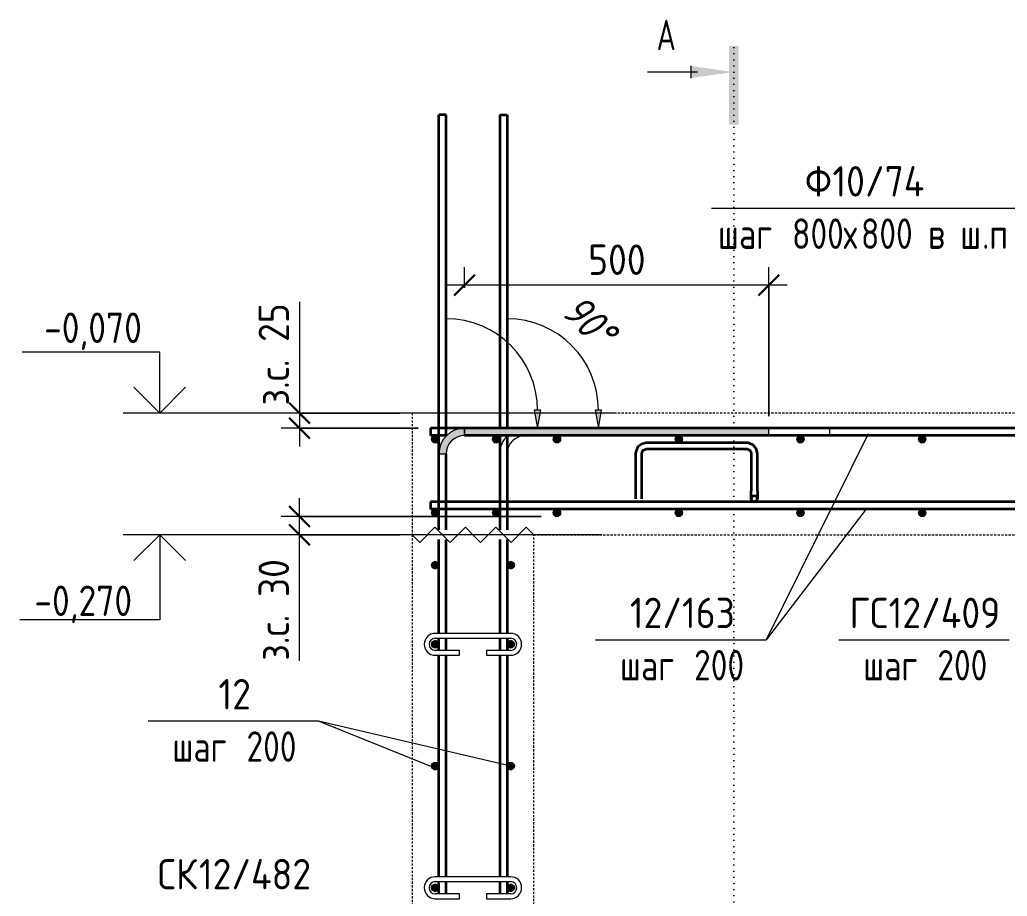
# Model space of a CAD drawing. Header units: millimetres. Extents: x -35194 to -15704, y -2621 to 78616.
# Drawn here: x -21576 to -19954, y -864 to 576 of the extents above; entities that cross this region are included whole.
import ezdxf

# ---------------------------------------------------------------- set-up
doc = ezdxf.new("R2010")
doc.units = ezdxf.units.MM
doc.linetypes.add('01 Штриховая _4 мм_', pattern=[6, 3.5, -2.5])
doc.linetypes.add('04 Пунктир 10мм', pattern=[10, 0, -10])
for name, color, linetype, lineweight in [('AA_Dim', 7, 'Continuous', 9), ('AA_Dim-20', 7, 'Continuous', 9), ('AA_Oformlenie', 7, 'Continuous', 9), ('AA_Razrez', 7, 'Continuous', 9), ('AA_Vinoska', 7, 'Continuous', 9), ('AA_Visotnaya otmetka', 7, 'Continuous', 9), ('KR_Armatura', 7, 'Continuous', 20), ('KR_Armatura_Tonkie', 7, 'Continuous', 20)]:
    doc.layers.add(name, color=color, linetype=linetype, lineweight=lineweight)
doc.layers.add('AF_Perekritie_Опалубка', color=7, linetype='Continuous', lineweight=60, true_color=0x006a35)
doc.layers.add('AF_Stena_Опалубка', color=7, linetype='Continuous', lineweight=20, true_color=0x0063c6)
doc.styles.add('ISOCPEUR', font='isocpeur.TTF', dxfattribs={"width": 0.7, "height": 50})
doc.styles.add('ISOCPEUR_1', font='isocpeur.TTF', dxfattribs={"width": 0.9, "height": 50})
doc.styles.add('ISOCPEUR_2', font='isocpeur.TTF', dxfattribs={"width": 0.8, "height": 50})
doc.styles.add('ISOCPEUR_4', font='isocpeur.TTF', dxfattribs={"width": 0.85, "height": 50})
doc.styles.add('ISOCPEUR_I', font='isocpeui.ttf', dxfattribs={"width": 0.85, "height": 50})
doc.dimstyles.new('00_Точн_3_знака__прозр_', dxfattribs={"dimscale": 304.8, "dimtxt": 50.137748, "dimasz": 0.111549, "dimexe": 0.098425, "dimexo": 0.065617, "dimgap": 0.006562, "dimtad": 1, "dimdec": 3, "dimrnd": 0.001, "dimdsep": 46, "dimtxsty": 'ISOCPEUR_1', "dimblk1": 'OBLIQUE', "dimblk2": 'OBLIQUE', "dimsah": 1, "dimcen": 0.09, "dimdle": 0.098425, "dimazin": 0, "dimtfac": 1, "dimtdec": 4, "dimtix": 1, "dimtmove": 0, "dimatfit": 3, "dimfxl": 1, "dimtvp": 1, "dimtolj": 1, "dimtzin": 0, "dimlwd": 18, "dimlwe": 18, "dimarcsym": 2})
doc.dimstyles.new('00_Точн_3_знака__прозр__1', dxfattribs={"dimscale": 304.8, "dimtxt": 50.137748, "dimasz": 0.111549, "dimexe": 0.098425, "dimexo": 0.065617, "dimgap": 0.006562, "dimtad": 1, "dimdec": 3, "dimrnd": 0.001, "dimdsep": 46, "dimtxsty": 'ISOCPEUR_1', "dimblk1": 'OBLIQUE', "dimblk2": 'OBLIQUE', "dimsah": 1, "dimcen": 0.09, "dimdle": 0.098425, "dimazin": 0, "dimtfac": 1, "dimtdec": 4, "dimtix": 1, "dimtmove": 1, "dimatfit": 3, "dimfxl": 1, "dimtvp": 1, "dimtolj": 1, "dimtzin": 0, "dimlwd": 18, "dimlwe": 18, "dimarcsym": 2})

# ---------------------------------------------------------------- blocks, each defined once
blk = doc.blocks.new('261_Лягушка _НесАрм_РабПлоск_ - 10 А240-3858673-Б-Б Арм')
at = {"layer": 'KR_Armatura', "lineweight": 35}
for start, end in [(90, 270), (270, 90)]:
    blk.add_arc((-76662.8, -211), 5, start, end, dxfattribs=at)
at = {"layer": 'KR_Armatura_Tonkie', "lineweight": 35}
for p, q in [((-76675.3, -119), (-76840.3, -119)), ((-76840.3, -129), (-76675.3, -129)), ((-76857.8, -136.5), (-76857.8, -198.5)), ((-76847.8, -198.5), (-76847.8, -136.5)), ((-76667.8, -136.5), (-76667.8, -198.5)), ((-76657.8, -198.5), (-76657.8, -136.5))]:
    blk.add_line(p, q, dxfattribs=at)
at = {"layer": 'KR_Armatura_Tonkie', "lineweight": 35, "flags": 128}
for points in [[(-76840.3, -119), (-76848.4, -120.9), (-76854.6, -126.3), (-76857.7, -134), (-76857.8, -136.5)], [(-76847.8, -136.5), (-76846, -131.5), (-76841.2, -129.1), (-76840.3, -129)], [(-76657.8, -136.5), (-76659.8, -128.5), (-76665.2, -122.3), (-76672.8, -119.2), (-76675.3, -119)], [(-76675.3, -129), (-76670.4, -130.9), (-76667.9, -135.6), (-76667.8, -136.5)], [(-76857.8, -198.5), (-76857.8, -205.2), (-76857.8, -209.8), (-76857.8, -211)], [(-76847.8, -211), (-76847.8, -209.1), (-76847.8, -203.9), (-76847.8, -198.5)], [(-76667.8, -211), (-76667.8, -209.1), (-76667.8, -203.9), (-76667.8, -198.5)], [(-76657.8, -198.5), (-76657.8, -205.2), (-76657.8, -209.8), (-76657.8, -211)], [(-76662.8, -216), (-76666.7, -214.1), (-76667.8, -211)], [(-76657.8, -211), (-76659.7, -214.9), (-76662.8, -216)]]:
    blk.add_lwpolyline(points, dxfattribs=at)
blk = doc.blocks.new('079_Обозначение загиба стержня _ЭлУзла_ - Сплошные линии-3773023-Б-Б Арм')
at = {"layer": 'AA_Oformlenie'}
blk.add_hatch(color=256, dxfattribs=at).paths.add_polyline_path([(-77719, -95), (-77713.7, -65), (-77724.3, -65)])
for p, q in [((-77713.7, -65), (-77724.3, -65)), ((-77724.3, -65), (-77719, -95)), ((-77719, -95), (-77713.7, -65)), ((-77339, -95), (-77839, -95)), ((-77339, -107), (-77339, -95)), ((-77839, -107), (-77339, -107))]:
    blk.add_line(p, q, dxfattribs=at)
for centre, radius, start, end in [((-77869, -65), 150, 0.0049, 90), ((-77839, -137), 42, 134.2549, 180), ((-77839, -137), 30, 90, 180)]:
    blk.add_arc(centre, radius, start, end, dxfattribs=at)
blk = doc.blocks.new('079_Обозначение загиба стержня _ЭлУзла_ - Сплошные линии-3773018-Б-Б Арм')
at = {"layer": 'AA_Oformlenie'}
for points in [[(-77819, -95), (-77813.7, -65), (-77824.3, -65)], [(-77981, -137), (-77969, -137), (-77968, -129.2), (-77965, -122), (-77960.2, -115.8), (-77954, -111), (-77946.8, -108), (-77939, -107), (-77939, -95), (-77949.9, -96.4), (-77960, -100.6), (-77968.7, -107.3), (-77975.4, -116), (-77979.6, -126.1)], [(-77939, -107), (-77439, -107), (-77439, -95), (-77939, -95)]]:
    blk.add_hatch(color=256, dxfattribs=at).paths.add_polyline_path(points)
for p, q in [((-77813.7, -65), (-77824.3, -65)), ((-77824.3, -65), (-77819, -95)), ((-77819, -95), (-77813.7, -65)), ((-77939, -107), (-77939, -95)), ((-77439, -95), (-77939, -95)), ((-77439, -95), (-77939, -95)), ((-77939, -95), (-77939, -107)), ((-77439, -107), (-77439, -95)), ((-77439, -107), (-77439, -95)), ((-77939, -107), (-77439, -107)), ((-77939, -107), (-77439, -107)), ((-77981, -137), (-77969, -137))]:
    blk.add_line(p, q, dxfattribs=at)
for centre, radius, start, end in [((-77969, -65), 150, 0.0049, 90), ((-77939, -137), 42, 90, 180), ((-77939, -137), 42, 90, 180), ((-77939, -137), 30, 90, 180), ((-77939, -137), 30, 90, 180)]:
    blk.add_arc(centre, radius, start, end, dxfattribs=at)
blk = doc.blocks.new('079_Шпилька _ЭлУзла_ - d8 А240-3872181-Б-Б Арм')
at = {"layer": 'AA_Oformlenie'}
for p, q in [((-77863, -832), (-77987, -832)), ((-77987, -840), (-77863, -840)), ((-77947, -860), (-77987, -860)), ((-77987, -868), (-77947, -868)), ((-77947, -868), (-77947, -860)), ((-77863, -860), (-77903, -860)), ((-77903, -860), (-77903, -868)), ((-77903, -868), (-77863, -868))]:
    blk.add_line(p, q, dxfattribs=at)
for centre, radius, start, end in [((-77987, -850), 18, 90, 270), ((-77987, -850), 10, 90, 270), ((-77863, -850), 18, 270, 90), ((-77863, -850), 10, 270, 90)]:
    blk.add_arc(centre, radius, start, end, dxfattribs=at)
blk = doc.blocks.new('Последовательность узлов - 3мм масшт20 маскировка-904226-Б-Б Арм')
at = {"layer": 'AA_Oformlenie'}
for p, q in [((-76522.5, -282.5), (-76497.5, -257.5)), ((-76485, -270), (-76497.5, -257.5)), ((-76472.5, -282.5), (-76447.5, -257.5)), ((-76435, -270), (-76447.5, -257.5)), ((-76422.5, -282.5), (-76397.5, -257.5)), ((-76385, -270), (-76397.5, -257.5)), ((-76372.5, -282.5), (-76347.5, -257.5)), ((-76335, -270), (-76347.5, -257.5)), ((-76535, -270), (-76522.5, -282.5)), ((-76485, -270), (-76472.5, -282.5)), ((-76435, -270), (-76422.5, -282.5)), ((-76385, -270), (-76372.5, -282.5))]:
    blk.add_line(p, q, dxfattribs=at)
blk = doc.blocks.new('Разрез - Номер узла_ спереди-394134-Б-Б Арм')
at = {"layer": 'AA_Razrez'}
for points in [[(-77488.3, 403.8), (-77504.2, 403.8), (-77504.2, 532.9), (-77488.3, 532.9)], [(-77567, 480.5), (-77567, 500.3), (-77496.4, 490.4)]]:
    blk.add_hatch(color=256, dxfattribs=at).paths.add_polyline_path(points)
for p, q in [((-77556.4, 490.4), (-77638.3, 490.4)), ((-77567, 500.3), (-77567, 480.5))]:
    blk.add_line(p, q, dxfattribs=at)
blk = doc.blocks.new('Высотные отметки - Стрелка вниз высокая-400290-Б-Б Арм')
at = {"layer": 'AA_Vinoska'}
for p, q in [((-78379.5, -2000), (-78499.5, -2000)), ((-78439.5, -2000), (-78481.9, -2042.4)), ((-78439.5, -2000), (-78439.5, -2140)), ((-78439.5, -2000), (-78397.1, -2042.4)), ((-78439.5, -2140), (-78669.5, -2140))]:
    blk.add_line(p, q, dxfattribs=at)
blk = doc.blocks.new('Высотные отметки - Стрелка вверх-400292-Б-Б Арм')
at = {"layer": 'AA_Vinoska'}
for p, q in [((-78439.5, -1600), (-78665.5, -1600)), ((-78439.5, -1700), (-78439.5, -1600)), ((-78439.5, -1700), (-78481.9, -1657.6)), ((-78439.5, -1700), (-78397.1, -1657.6)), ((-78379.5, -1700), (-78499.5, -1700))]:
    blk.add_line(p, q, dxfattribs=at)
blk = doc.blocks.new('DIMBLOCK101-Б-Б Арм')
at = {"layer": 'AA_Dim-20', "color": 30, "lineweight": 18, "true_color": 0xff8000, "transparency": 16777216}
for p, q in [((-21116.5, -300), (-21116.5, -210)), ((-20719.4, -240), (-21146.5, -240)), ((-21116.5, -240), (-20719.4, -240)), ((-21116.5, -286.6), (-21116.5, -255)), ((-20951.4, -270), (-21146.5, -270)), ((-21116.5, -270), (-20951.4, -270)), ((-21116.5, -476.9), (-21116.5, -286.6))]:
    blk.add_line(p, q, dxfattribs=at)
at = {"layer": 'AA_Dim-20', "color": 30, "lineweight": 30, "true_color": 0xff8000, "transparency": 16777216}
for p, q in [((-21116.5, -240), (-21133.5, -223)), ((-21116.5, -240), (-21099.5, -257)), ((-21116.5, -270), (-21133.5, -253)), ((-21116.5, -270), (-21099.5, -287))]:
    blk.add_line(p, q, dxfattribs=at)
at = {"layer": 'AA_Dim-20', "color": 0, "lineweight": 18, "transparency": 16777216, "insert": (-21183.6, -476.9), "char_height": 50, "width": 204.335, "attachment_point": 1, "rotation": 90, "line_spacing_factor": 1.135194, "style": 'ISOCPEUR_1'}
blk.add_mtext('з.с. 30', dxfattribs=at)
blk = doc.blocks.new('_Oblique')
at = {"color": 0, "linetype": 'ByBlock', "lineweight": -2}
blk.add_line((-0.5, -0.5), (0.5, 0.5), dxfattribs=at)
blk = doc.blocks.new('DIMBLOCK103-Б-Б Арм')
at = {"layer": 'AA_Dim-20', "color": 30, "lineweight": 18, "true_color": 0xff8000, "transparency": 16777216}
for p, q in [((-20845.4, 135.8), (-20845.4, 169.9)), ((-20345.4, -75), (-20345.4, 169.9)), ((-20315.4, 139.9), (-20875.4, 139.9)), ((-20845.4, 139.9), (-20845.4, 135.8)), ((-20345.4, 139.9), (-20345.4, -75))]:
    blk.add_line(p, q, dxfattribs=at)
at = {"layer": 'AA_Dim-20', "color": 30, "lineweight": 30, "true_color": 0xff8000, "transparency": 16777216}
for p, q in [((-20845.4, 139.9), (-20828.4, 156.9)), ((-20345.4, 139.9), (-20328.4, 156.9)), ((-20845.4, 139.9), (-20862.4, 122.9)), ((-20345.4, 139.9), (-20362.4, 122.9))]:
    blk.add_line(p, q, dxfattribs=at)
at = {"layer": 'AA_Dim-20', "color": 0, "lineweight": 18, "transparency": 16777216, "insert": (-20642.2, 207), "char_height": 50, "width": 112.384, "attachment_point": 1, "line_spacing_factor": 1.135194, "style": 'ISOCPEUR_1'}
blk.add_mtext('500', dxfattribs=at)
blk = doc.blocks.new('042_М_Арматуры - Диам длина поз _ Комментарий-2260297-Б-Б Арм')
at = {"layer": 'AA_Vinoska'}
blk.add_line((-78458.8, -576), (-78178.8, -576), dxfattribs=at)
blk = doc.blocks.new('042_М_Арматуры - Диам длина поз _ Шаг-2260295-Б-Б Арм')
at = {"layer": 'AA_Vinoska'}
blk.add_line((-78458.8, -871.7), (-78178.8, -871.7), dxfattribs=at)
blk = doc.blocks.new('DIMBLOCK106-Б-Б Арм')
at = {"layer": 'AA_Dim-20', "color": 30, "lineweight": 18, "true_color": 0xff8000, "transparency": 16777216}
for p, q in [((-21116.5, 112.7), (-21116.5, -77.5)), ((-21116.5, -40), (-21116.5, -125)), ((-20951.4, -70), (-21146.5, -70)), ((-21116.5, -70), (-20951.4, -70)), ((-21116.5, -77.5), (-21116.5, -82.5)), ((-20921.4, -95), (-21146.5, -95)), ((-21116.5, -95), (-20921.4, -95))]:
    blk.add_line(p, q, dxfattribs=at)
at = {"layer": 'AA_Dim-20', "color": 30, "lineweight": 30, "true_color": 0xff8000, "transparency": 16777216}
for p, q in [((-21116.5, -70), (-21133.5, -53)), ((-21116.5, -95), (-21133.5, -78)), ((-21116.5, -70), (-21099.5, -87)), ((-21116.5, -95), (-21099.5, -112))]:
    blk.add_line(p, q, dxfattribs=at)
at = {"layer": 'AA_Dim-20', "color": 0, "lineweight": 18, "transparency": 16777216, "insert": (-21183.6, -57.5), "char_height": 50, "width": 204.335, "attachment_point": 1, "rotation": 90, "line_spacing_factor": 1.135194, "style": 'ISOCPEUR_1'}
blk.add_mtext('з.с. 25', dxfattribs=at)
blk = doc.blocks.new('042_М_Арматуры - Диам длина поз _ Комментарий полка 25-3827468-Б-Б Арм')
at = {"layer": 'AA_Vinoska'}
blk.add_line((-77532.9, 266.7), (-77032.9, 266.7), dxfattribs=at)

msp = doc.modelspace()

# ---------------------------------------------------------------- hatches: boundary and pattern name
at = {"layer": 'KR_Armatura'}
h = msp.add_hatch(color=256, dxfattribs=at)
edge = h.paths.add_edge_path()
edge.add_arc((-20893.385, -113), 6, 0, 360)
for points in [[(-20896.385, -118.1962), (-20890.385, -118.1962), (-20887.385, -113), (-20890.385, -107.8038), (-20896.385, -107.8038), (-20899.385, -113)], [(-20796.385, -118.1962), (-20790.385, -118.1962), (-20787.385, -113), (-20790.385, -107.8038), (-20796.385, -107.8038), (-20799.385, -113)], [(-20696.3727, -118.1962), (-20690.3727, -118.1962), (-20687.3727, -113), (-20690.3727, -107.8038), (-20696.3727, -107.8038), (-20699.3727, -113)], [(-20496.3727, -118.1962), (-20490.3727, -118.1962), (-20487.3727, -113), (-20490.3727, -107.8038), (-20496.3727, -107.8038), (-20499.3727, -113)], [(-20296.3727, -118.1962), (-20290.3727, -118.1962), (-20287.3727, -113), (-20290.3727, -107.8038), (-20296.3727, -107.8038), (-20299.3727, -113)], [(-20096.3727, -118.1962), (-20090.3727, -118.1962), (-20087.3727, -113), (-20090.3727, -107.8038), (-20096.3727, -107.8038), (-20099.3727, -113)], [(-20896.385, -239.1962), (-20890.385, -239.1962), (-20887.385, -234), (-20890.385, -228.8038), (-20896.385, -228.8038), (-20899.385, -234)], [(-20796.385, -239.1962), (-20790.385, -239.1962), (-20787.385, -234), (-20790.385, -228.8038), (-20796.385, -228.8038), (-20799.385, -234)], [(-20696.3727, -239.1962), (-20690.3727, -239.1962), (-20687.3727, -234), (-20690.3727, -228.8038), (-20696.3727, -228.8038), (-20699.3727, -234)], [(-20496.3727, -239.1962), (-20490.3727, -239.1962), (-20487.3727, -234), (-20490.3727, -228.8038), (-20496.3727, -228.8038), (-20499.3727, -234)], [(-20296.3727, -239.1962), (-20290.3727, -239.1962), (-20287.3727, -234), (-20290.3727, -228.8038), (-20296.3727, -228.8038), (-20299.3727, -234)], [(-20096.3727, -239.1962), (-20090.3727, -239.1962), (-20087.3727, -234), (-20090.3727, -228.8038), (-20096.3727, -228.8038), (-20099.3727, -234)]]:
    msp.add_hatch(color=256, dxfattribs=at).paths.add_polyline_path(points)
h = msp.add_hatch(color=256, dxfattribs=at)
edge = h.paths.add_edge_path()
edge.add_arc((-20793.385, -113), 6, 0, 360)
h = msp.add_hatch(color=256, dxfattribs=at)
edge = h.paths.add_edge_path()
edge.add_arc((-20693.3727, -113), 6, 0, 360)
h = msp.add_hatch(color=256, dxfattribs=at)
edge = h.paths.add_edge_path()
edge.add_arc((-20493.3727, -113), 6, 0, 360)
h = msp.add_hatch(color=256, dxfattribs=at)
edge = h.paths.add_edge_path()
edge.add_arc((-20293.3727, -113), 6, 0, 360)
h = msp.add_hatch(color=256, dxfattribs=at)
edge = h.paths.add_edge_path()
edge.add_arc((-20093.3727, -113), 6, 0, 360)
h = msp.add_hatch(color=256, dxfattribs=at)
edge = h.paths.add_edge_path()
edge.add_arc((-20893.385, -234), 6, 0, 360)
h = msp.add_hatch(color=256, dxfattribs=at)
edge = h.paths.add_edge_path()
edge.add_arc((-20793.385, -234), 6, 0, 360)
h = msp.add_hatch(color=256, dxfattribs=at)
edge = h.paths.add_edge_path()
edge.add_arc((-20693.3727, -234), 6, 0, 360)
h = msp.add_hatch(color=256, dxfattribs=at)
edge = h.paths.add_edge_path()
edge.add_arc((-20493.3727, -234), 6, 0, 360)
h = msp.add_hatch(color=256, dxfattribs=at)
edge = h.paths.add_edge_path()
edge.add_arc((-20293.3727, -234), 6, 0, 360)
h = msp.add_hatch(color=256, dxfattribs=at)
edge = h.paths.add_edge_path()
edge.add_arc((-20093.3727, -234), 6, 0, 360)
at = {"layer": 'KR_Armatura', "lineweight": 9}
h = msp.add_hatch(color=256, dxfattribs=at)
edge = h.paths.add_edge_path()
edge.add_arc((-20893.385, -320), 6, 0, 360)
for points in [[(-20893.385, -326), (-20888.1889, -323), (-20888.1889, -317), (-20893.385, -314), (-20898.5812, -317), (-20898.5812, -323)], [(-20769.385, -326), (-20764.1889, -323), (-20764.1889, -317), (-20769.385, -314), (-20774.5812, -317), (-20774.5812, -323)], [(-20893.385, -456), (-20888.1889, -453), (-20888.1889, -447), (-20893.385, -444), (-20898.5812, -447), (-20898.5812, -453)], [(-20769.385, -456), (-20764.1889, -453), (-20764.1889, -447), (-20769.385, -444), (-20774.5812, -447), (-20774.5812, -453)], [(-20893.385, -656), (-20888.1889, -653), (-20888.1889, -647), (-20893.385, -644), (-20898.5812, -647), (-20898.5812, -653)], [(-20769.385, -656), (-20764.1889, -653), (-20764.1889, -647), (-20769.385, -644), (-20774.5812, -647), (-20774.5812, -653)], [(-20893.385, -856), (-20888.1889, -853), (-20888.1889, -847), (-20893.385, -844), (-20898.5812, -847), (-20898.5812, -853)], [(-20769.385, -856), (-20764.1889, -853), (-20764.1889, -847), (-20769.385, -844), (-20774.5812, -847), (-20774.5812, -853)]]:
    msp.add_hatch(color=256, dxfattribs=at).paths.add_polyline_path(points)
h = msp.add_hatch(color=256, dxfattribs=at)
edge = h.paths.add_edge_path()
edge.add_arc((-20769.385, -320), 6, 0, 360)
h = msp.add_hatch(color=256, dxfattribs=at)
edge = h.paths.add_edge_path()
edge.add_arc((-20893.385, -450), 6, 0, 360)
h = msp.add_hatch(color=256, dxfattribs=at)
edge = h.paths.add_edge_path()
edge.add_arc((-20769.385, -450), 6, 0, 360)
h = msp.add_hatch(color=256, dxfattribs=at)
edge = h.paths.add_edge_path()
edge.add_arc((-20893.385, -650), 6, 0, 360)
h = msp.add_hatch(color=256, dxfattribs=at)
edge = h.paths.add_edge_path()
edge.add_arc((-20769.385, -650), 6, 0, 360)
h = msp.add_hatch(color=256, dxfattribs=at)
edge = h.paths.add_edge_path()
edge.add_arc((-20893.385, -850), 6, 0, 360)
h = msp.add_hatch(color=256, dxfattribs=at)
edge = h.paths.add_edge_path()
edge.add_arc((-20769.385, -850), 6, 0, 360)

# ---------------------------------------------------------------- linework, layer by layer
at = {"layer": 'AA_Razrez', "color": 7, "linetype": '04 Пунктир 10мм', "true_color": 0xffffff}
msp.add_line((-20402.7396, -2489.0942), (-20402.7396, 550.3892), dxfattribs=at)
at = {"layer": 'AA_Vinoska'}
for p, q in [((-20181.9366, -104.3221), (-20349.9194, -442.3812)), ((-20184.2671, -226.4874), (-20349.9194, -442.3812)), ((-20769.385, -650), (-21085.2251, -576.0463)), ((-20898.7567, -651.294), (-21085.2251, -576.0463))]:
    msp.add_line(p, q, dxfattribs=at)
at = {"layer": 'AA_Visotnaya otmetka', "color": 92, "true_color": 0x00cc00}
for p, q in [((-21038.8486, -70), (-21345.8887, -70)), ((-20595.8587, -70), (-21038.8486, -70))]:
    msp.add_line(p, q, dxfattribs=at)
at = {"layer": 'AA_Visotnaya otmetka'}
for p, q in [((-21031.7195, -270), (-21345.8887, -270)), ((-20620.3717, -270), (-21031.7195, -270))]:
    msp.add_line(p, q, dxfattribs=at)
at = {"layer": 'AF_Perekritie_Опалубка', "linetype": '01 Штриховая _4 мм_', "lineweight": 20}
for p, q in [((-20729.7932, -70), (-20931.385, -70)), ((-20931.385, -70), (-20931.385, -270)), ((-20629.7932, -70), (-20720.9768, -70)), ((-19551.7932, -70), (-20620.9768, -70)), ((-20731.385, -270), (-19441.385, -270))]:
    msp.add_line(p, q, dxfattribs=at)
at = {"layer": 'AF_Stena_Опалубка', "linetype": '01 Штриховая _4 мм_'}
for p, q in [((-20931.385, -270), (-20931.385, -1700)), ((-20731.385, -1700), (-20731.385, -270))]:
    msp.add_line(p, q, dxfattribs=at)
at = {"layer": 'KR_Armatura'}
for p, q in [((-20896.385, -107.8038), (-20899.385, -113)), ((-20899.385, -113), (-20896.385, -118.1962)), ((-20890.385, -107.8038), (-20896.385, -107.8038)), ((-20887.385, -113), (-20890.385, -107.8038)), ((-20890.385, -118.1962), (-20887.385, -113)), ((-20796.385, -107.8038), (-20799.385, -113)), ((-20799.385, -113), (-20796.385, -118.1962)), ((-20790.385, -107.8038), (-20796.385, -107.8038)), ((-20787.385, -113), (-20790.385, -107.8038)), ((-20790.385, -118.1962), (-20787.385, -113)), ((-20696.3727, -107.8038), (-20699.3727, -113)), ((-20699.3727, -113), (-20696.3727, -118.1962)), ((-20690.3727, -107.8038), (-20696.3727, -107.8038)), ((-20687.3727, -113), (-20690.3727, -107.8038)), ((-20690.3727, -118.1962), (-20687.3727, -113)), ((-20496.3727, -107.8038), (-20499.3727, -113)), ((-20499.3727, -113), (-20496.3727, -118.1962)), ((-20490.3727, -107.8038), (-20496.3727, -107.8038)), ((-20487.3727, -113), (-20490.3727, -107.8038)), ((-20490.3727, -118.1962), (-20487.3727, -113)), ((-20296.3727, -107.8038), (-20299.3727, -113)), ((-20299.3727, -113), (-20296.3727, -118.1962)), ((-20290.3727, -107.8038), (-20296.3727, -107.8038)), ((-20287.3727, -113), (-20290.3727, -107.8038)), ((-20290.3727, -118.1962), (-20287.3727, -113)), ((-20096.3727, -107.8038), (-20099.3727, -113)), ((-20099.3727, -113), (-20096.3727, -118.1962)), ((-20090.3727, -107.8038), (-20096.3727, -107.8038)), ((-20087.3727, -113), (-20090.3727, -107.8038)), ((-20090.3727, -118.1962), (-20087.3727, -113)), ((-20896.385, -118.1962), (-20890.385, -118.1962)), ((-20796.385, -118.1962), (-20790.385, -118.1962)), ((-20696.3727, -118.1962), (-20690.3727, -118.1962)), ((-20496.3727, -118.1962), (-20490.3727, -118.1962)), ((-20296.3727, -118.1962), (-20290.3727, -118.1962)), ((-20096.3727, -118.1962), (-20090.3727, -118.1962)), ((-20896.385, -228.8038), (-20899.385, -234)), ((-20899.385, -234), (-20896.385, -239.1962)), ((-20890.385, -228.8038), (-20896.385, -228.8038)), ((-20896.385, -239.1962), (-20890.385, -239.1962)), ((-20887.385, -234), (-20890.385, -228.8038)), ((-20890.385, -239.1962), (-20887.385, -234)), ((-20796.385, -228.8038), (-20799.385, -234)), ((-20799.385, -234), (-20796.385, -239.1962)), ((-20790.385, -228.8038), (-20796.385, -228.8038)), ((-20796.385, -239.1962), (-20790.385, -239.1962)), ((-20787.385, -234), (-20790.385, -228.8038)), ((-20790.385, -239.1962), (-20787.385, -234)), ((-20696.3727, -228.8038), (-20699.3727, -234)), ((-20699.3727, -234), (-20696.3727, -239.1962)), ((-20690.3727, -228.8038), (-20696.3727, -228.8038)), ((-20696.3727, -239.1962), (-20690.3727, -239.1962)), ((-20687.3727, -234), (-20690.3727, -228.8038)), ((-20690.3727, -239.1962), (-20687.3727, -234)), ((-20496.3727, -228.8038), (-20499.3727, -234)), ((-20499.3727, -234), (-20496.3727, -239.1962)), ((-20490.3727, -228.8038), (-20496.3727, -228.8038)), ((-20496.3727, -239.1962), (-20490.3727, -239.1962)), ((-20487.3727, -234), (-20490.3727, -228.8038)), ((-20490.3727, -239.1962), (-20487.3727, -234)), ((-20296.3727, -228.8038), (-20299.3727, -234)), ((-20299.3727, -234), (-20296.3727, -239.1962)), ((-20290.3727, -228.8038), (-20296.3727, -228.8038)), ((-20296.3727, -239.1962), (-20290.3727, -239.1962)), ((-20287.3727, -234), (-20290.3727, -228.8038)), ((-20290.3727, -239.1962), (-20287.3727, -234)), ((-20096.3727, -228.8038), (-20099.3727, -234)), ((-20099.3727, -234), (-20096.3727, -239.1962)), ((-20090.3727, -228.8038), (-20096.3727, -228.8038)), ((-20096.3727, -239.1962), (-20090.3727, -239.1962)), ((-20087.3727, -234), (-20090.3727, -228.8038)), ((-20090.3727, -239.1962), (-20087.3727, -234))]:
    msp.add_line(p, q, dxfattribs=at)
at = {"layer": 'KR_Armatura', "lineweight": 9}
for p, q in [((-20893.385, -314), (-20898.5812, -317)), ((-20898.5812, -317), (-20898.5812, -323)), ((-20898.5812, -323), (-20893.385, -326)), ((-20888.1889, -317), (-20893.385, -314)), ((-20893.385, -326), (-20888.1889, -323)), ((-20888.1889, -323), (-20888.1889, -317)), ((-20769.385, -314), (-20774.5812, -317)), ((-20774.5812, -317), (-20774.5812, -323)), ((-20774.5812, -323), (-20769.385, -326)), ((-20764.1889, -317), (-20769.385, -314)), ((-20769.385, -326), (-20764.1889, -323)), ((-20764.1889, -323), (-20764.1889, -317)), ((-20893.385, -444), (-20898.5812, -447)), ((-20898.5812, -447), (-20898.5812, -453)), ((-20898.5812, -453), (-20893.385, -456)), ((-20888.1889, -447), (-20893.385, -444)), ((-20893.385, -456), (-20888.1889, -453)), ((-20888.1889, -453), (-20888.1889, -447)), ((-20769.385, -444), (-20774.5812, -447)), ((-20774.5812, -447), (-20774.5812, -453)), ((-20774.5812, -453), (-20769.385, -456)), ((-20764.1889, -447), (-20769.385, -444)), ((-20769.385, -456), (-20764.1889, -453)), ((-20764.1889, -453), (-20764.1889, -447)), ((-20893.385, -644), (-20898.5812, -647)), ((-20898.5812, -647), (-20898.5812, -653)), ((-20888.1889, -647), (-20893.385, -644)), ((-20888.1889, -653), (-20888.1889, -647)), ((-20769.385, -644), (-20774.5812, -647)), ((-20774.5812, -647), (-20774.5812, -653)), ((-20764.1889, -647), (-20769.385, -644)), ((-20764.1889, -653), (-20764.1889, -647)), ((-20898.5812, -653), (-20893.385, -656)), ((-20893.385, -656), (-20888.1889, -653)), ((-20774.5812, -653), (-20769.385, -656)), ((-20769.385, -656), (-20764.1889, -653)), ((-20893.385, -844), (-20898.5812, -847)), ((-20898.5812, -847), (-20898.5812, -853)), ((-20898.5812, -853), (-20893.385, -856)), ((-20888.1889, -847), (-20893.385, -844)), ((-20893.385, -856), (-20888.1889, -853)), ((-20888.1889, -853), (-20888.1889, -847)), ((-20769.385, -844), (-20774.5812, -847)), ((-20774.5812, -847), (-20774.5812, -853)), ((-20774.5812, -853), (-20769.385, -856)), ((-20764.1889, -847), (-20769.385, -844)), ((-20769.385, -856), (-20764.1889, -853)), ((-20764.1889, -853), (-20764.1889, -847))]:
    msp.add_line(p, q, dxfattribs=at)
at = {"layer": 'KR_Armatura'}
for centre in [(-20893.385, -113), (-20793.385, -113), (-20693.3727, -113), (-20493.3727, -113), (-20293.3727, -113), (-20093.3727, -113), (-20893.385, -234), (-20793.385, -234), (-20693.3727, -234), (-20493.3727, -234), (-20293.3727, -234), (-20093.3727, -234)]:
    msp.add_circle(centre, 6, dxfattribs=at)
at = {"layer": 'KR_Armatura', "lineweight": 9}
for centre in [(-20893.385, -320), (-20769.385, -320), (-20893.385, -450), (-20769.385, -450), (-20893.385, -650), (-20769.385, -650), (-20893.385, -850), (-20769.385, -850)]:
    msp.add_circle(centre, 6, dxfattribs=at)
at = {"layer": 'KR_Armatura_Tonkie', "lineweight": 35}
for p, q in [((-20875.385, 420), (-20887.385, 420)), ((-20887.385, -262), (-20887.385, 420)), ((-20875.385, -107.6945), (-20875.385, 420)), ((-20787.385, 420), (-20787.385, -95)), ((-20787.385, 420), (-20775.385, 420)), ((-20775.385, 420), (-20775.385, -95)), ((-19271.385, -95), (-20901.385, -95)), ((-20901.385, -95), (-20901.385, -107)), ((-20874.6906, -107), (-20901.385, -107)), ((-19327.385, -107), (-20845.385, -107)), ((-20787.385, -107), (-20787.385, -262)), ((-20775.385, -107), (-20775.385, -262)), ((-20875.385, -262), (-20875.385, -137)), ((-19271.385, -216), (-20901.385, -216)), ((-20901.385, -216), (-20901.385, -228)), ((-19271.385, -228), (-20901.385, -228)), ((-20887.385, -432), (-20887.385, -278)), ((-20875.385, -432), (-20875.385, -278)), ((-20787.385, -278), (-20787.385, -432)), ((-20775.385, -278), (-20775.385, -432)), ((-20887.385, -460), (-20887.385, -440)), ((-20875.385, -460), (-20875.385, -440)), ((-20787.385, -440), (-20787.385, -460)), ((-20775.385, -440), (-20775.385, -460)), ((-20887.385, -832), (-20887.385, -468)), ((-20875.385, -832), (-20875.385, -468)), ((-20787.385, -468), (-20787.385, -832)), ((-20775.385, -468), (-20775.385, -832)), ((-20887.385, -860), (-20887.385, -840)), ((-20875.385, -860), (-20875.385, -840)), ((-20787.385, -840), (-20787.385, -860)), ((-20775.385, -840), (-20775.385, -860))]:
    msp.add_line(p, q, dxfattribs=at)

# ---------------------------------------------------------------- block references
at = {"layer": 'AA_Oformlenie'}
for name, p in [('079_Обозначение загиба стержня _ЭлУзла_ - Сплошные линии-3773018-Б-Б Арм', (57093.615, 0)), ('079_Обозначение загиба стержня _ЭлУзла_ - Сплошные линии-3773023-Б-Б Арм', (57093.615, 0)), ('Последовательность узлов - 3мм масшт20 маскировка-904226-Б-Б Арм', (55603.615, 0)), ('079_Шпилька _ЭлУзла_ - d8 А240-3872181-Б-Б Арм', (57093.615, 400)), ('079_Шпилька _ЭлУзла_ - d8 А240-3872181-Б-Б Арм', (57093.615, 0))]:
    msp.add_blockref(name, p, dxfattribs=at)
at = {"layer": 'AA_Razrez'}
msp.add_blockref('Разрез - Номер узла_ спереди-394134-Б-Б Арм', (57093.615, 0), dxfattribs=at)
at = {"layer": 'AA_Vinoska'}
for name, p in [('042_М_Арматуры - Диам длина поз _ Комментарий полка 25-3827468-Б-Б Арм', (57093.615, 0)), ('042_М_Арматуры - Диам длина поз _ Шаг-2260295-Б-Б Арм', (57828.9207, 429.3055)), ('042_М_Арматуры - Диам длина поз _ Шаг-2260295-Б-Б Арм', (58228.4825, 429.3055)), ('042_М_Арматуры - Диам длина поз _ Комментарий-2260297-Б-Б Арм', (57093.615, 0))]:
    msp.add_blockref(name, p, dxfattribs=at)
at = {"layer": 'AA_Visotnaya otmetka'}
for name, p in [('Высотные отметки - Стрелка вверх-400292-Б-Б Арм', (57093.615, 1630)), ('Высотные отметки - Стрелка вниз высокая-400290-Б-Б Арм', (57093.615, 1730))]:
    msp.add_blockref(name, p, dxfattribs=at)
at = {"layer": 'KR_Armatura_Tonkie', "lineweight": 35}
msp.add_blockref('261_Лягушка _НесАрм_РабПлоск_ - 10 А240-3858673-Б-Б Арм', (56293.615, 0), dxfattribs=at)

# ---------------------------------------------------------------- texts
at = {"layer": 'AA_Razrez', "insert": (-20529.647, 576.2815), "char_height": 50, "width": 38.160325, "attachment_point": 1, "style": 'ISOCPEUR'}
msp.add_mtext('\\fISOCPEUR|b0|i0|c204|p34|;\\W.7;А', dxfattribs=at)
at = {"layer": 'AA_Vinoska', "char_height": 50, "attachment_point": 1}
for s, insert, width, style in [('\\fISOCPEUR|b0|i0|c204|p34|;\\W.9;Ф', (-20286.1341, 335.7543), 54.835425, 'ISOCPEUR_1'), ('10/74', (-20240.8903, 335.7543), 187.594875, 'ISOCPEUR_1'), (' 800', (-20332.6457, 249.7733), 133.4008, 'ISOCPEUR_2'), ('800 ', (-20194.0041, 249.7733), 133.4008, 'ISOCPEUR_2'), ('\\fISOCPEUR|b0|i0|c204|p34|;\\W.8; ', (-20055.3624, 249.7733), 29.5021, 'ISOCPEUR_2'), ('шаг', (-20428.9541, 249.7733), 116.7257, 'ISOCPEUR_2'), ('\\fISOCPEUR|b0|i0|c204|p34|;\\W.8;х', (-20222.5791, 249.7733), 34.6329, 'ISOCPEUR_2'), ('\\fISOCPEUR|b0|i0|c204|p34|;\\W.8;в', (-20083.9374, 249.7733), 34.6329, 'ISOCPEUR_2'), ('\\fISOCPEUR|b0|i0|c204|p34|;\\W.8;ш', (-20031.0207, 249.7733), 43.6118, 'ISOCPEUR_2'), ('\\fISOCPEUR|b0|i0|c204|p34|;\\W.8;п', (-19983.3957, 249.7733), 34.6329, 'ISOCPEUR_2'), ('\\fISOCPEUR|b0|i0|c204|p34|;\\W.8;.', (-19995.0374, 249.7733), 14.1097, 'ISOCPEUR_2'), ('12/163', (-20573.6066, -373.3762), 210.683475, 'ISOCPEUR_1'), ('ГС', (-20212.8348, -373.3762), 77.924025, 'ISOCPEUR_1'), ('12/409', (-20148.541, -373.3762), 226.556887, 'ISOCPEUR_1'), (' 200', (-20493.5782, -459.3572), 133.4008, 'ISOCPEUR_2'), (' 200', (-20094.0164, -459.3572), 133.4008, 'ISOCPEUR_2'), ('шаг', (-20589.8866, -459.3572), 116.7257, 'ISOCPEUR_2'), ('шаг', (-20190.3248, -459.3572), 116.7257, 'ISOCPEUR_2'), ('12', (-21249.4223, -507.0413), 66.379725, 'ISOCPEUR_1'), (' 200', (-21228.884, -593.0224), 133.4008, 'ISOCPEUR_2'), ('шаг', (-21325.1923, -593.0224), 116.7257, 'ISOCPEUR_2'), ('СК', (-21349.4123, -802.6817), 82.253137, 'ISOCPEUR_1'), ('12/482', (-21281.5467, -802.6817), 226.556887, 'ISOCPEUR_1')]:
    msp.add_mtext(s, dxfattribs=dict(at, insert=insert, width=width, style=style))
at = {"layer": 'AA_Vinoska', "insert": (-20652.7451, 129.1513), "char_height": 50, "width": 106.303763, "attachment_point": 1, "rotation": 315, "style": 'ISOCPEUR_I'}
msp.add_mtext('90°', dxfattribs=at)
at = {"layer": 'AA_Visotnaya otmetka', "color": 92, "true_color": 0x00cc00, "insert": (-21535.8552, 95.1359), "char_height": 50, "width": 191.919467, "attachment_point": 1, "line_spacing_factor": 1.135194, "style": 'ISOCPEUR_4'}
msp.add_mtext('-0,070', dxfattribs=at)
at = {"layer": 'AA_Visotnaya otmetka', "insert": (-21551.8552, -353.4636), "char_height": 50, "width": 191.919467, "attachment_point": 1, "line_spacing_factor": 1.135194, "style": 'ISOCPEUR_4'}
msp.add_mtext('-0,270', dxfattribs=at)

# ---------------------------------------------------------------- dimensions: what is measured, and where the dimension line sits
at = {"layer": 'AA_Dim', "color": 30, "lineweight": 18, "true_color": 0xff8000}
dim = msp.add_linear_dim(base=(-20845.385, 139.8673), p1=(-20345.385, -95), p2=(-20845.385, 115.8257), dimstyle='00_Точн_3_знака__прозр_', override={"dimpost": '<>', "dimfxl": 542.630152}, dxfattribs=at)
dim.commit()
dim.dimension.update_dxf_attribs({"geometry": 'DIMBLOCK103-Б-Б Арм', "text_midpoint": (-20595.385, 166.8673)})
for base, p1, p2, override, picture, middle in [((-21116.5045, -95), (-20931.385, -70), (-20901.385, -95), {"dimpost": 'з.с. <>', "dimfxl": 39.051248}, 'DIMBLOCK106-Б-Б Арм', (-21150.3071, 44.618)), ((-21116.5045, -240), (-20931.385, -270), (-20699.3727, -240), {"dimpost": 'з.с. <>', "dimfxl": 233.943879}, 'DIMBLOCK101-Б-Б Арм', (-21150.3071, -374.696))]:
    dim = msp.add_linear_dim(base=base, p1=p1, p2=p2, angle=90, dimstyle='00_Точн_3_знака__прозр__1', override=override, dxfattribs=at)
    dim.commit()
    dim.dimension.update_dxf_attribs({"geometry": picture, "text_midpoint": middle, "dimtype": 160, "text_rotation": 90})

doc.saveas('drawing.dxf')
